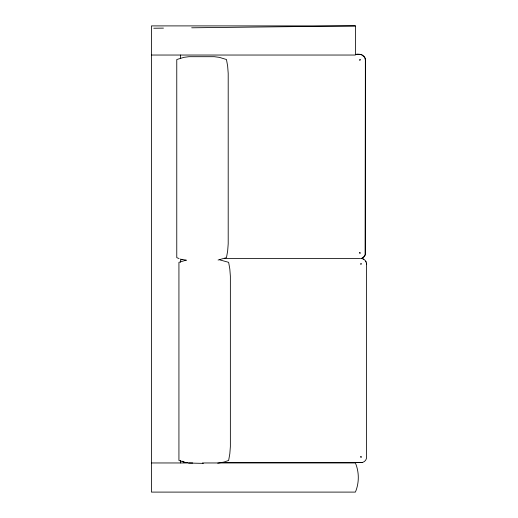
<?xml version="1.0" encoding="UTF-8"?>
<svg xmlns="http://www.w3.org/2000/svg" width="518" height="518" viewBox="0 0 518 518"><rect width="100%" height="100%" fill="white"/><g stroke="black" fill="none" stroke-linecap="round" stroke-linejoin="round"><path stroke-width="0.78" d="M359.764 60.282L359.984 59.525M360.865 264.297C360.25 262.607 362.302 264.251 360.891 264.044M365.145 254.953L365.404 60.289C365.727 55.128 359.602 53.354 355.477 54.409M361.124 258.456C363.791 258.055 365.902 255.283 365.352 252.596L365.352 60.289M364.834 255.685L362.619 257.906M181.397 259.894L182.006 259.376M186.072 260.153L178.93 262.328L178.93 460.463L186.072 462.639M218.084 260.036L226.476 257.66L227.667 250.893L228.198 243.842L228.198 73.342L227.667 66.291L226.476 59.525L219.334 57.349L214.297 56.695L188.953 56.695L183.909 57.349L176.767 59.525L176.767 257.66L179.073 258.54M217.728 463.17L223.951 462.069L228.639 460.463L229.83 453.697L230.361 446.645L230.361 276.146L229.83 269.095L228.639 262.328L219.619 259.848M359.79 60.03L360.327 59.978L360.12 59.609M361.422 462.49L362.218 462.419M153.768 28.231L163.448 28.121M191.679 27.791L355.4 25.9L355.4 55.037L151.437 55.037M355.4 25.9L151.437 25.9L151.437 492.1L355.4 492.1C359.265 482.893 359.265 472.17 355.4 462.962L202.428 462.962M355.477 54.461L359.524 54.461M224.657 258.424L359.822 258.424M219.8 462.438L360.632 462.438C363.908 463.131 367.081 459.867 366.511 456.611L366.511 264.303C366.738 261.111 363.824 258.197 360.632 258.424M219.638 462.49L360.625 462.49M151.437 462.962L192.715 462.962M203.38 463.377L188.578 463.047M360.301 54.481L361.059 54.604M186.415 260.243L181.455 259.265M184.285 462.289L182.226 461.279M361.797 54.83L364.659 57.317M362.904 258.845L363.604 259.175M183.573 461.998L182.258 461.234M365.76 261.331L366.09 262.03M364.983 58.016L365.339 59.518M366.44 263.532L366.459 264.303M180.575 55.037L180.575 58.275M180.575 259L180.575 262.238M180.575 460.534L180.575 462.962M359.712 252.609L359.576 253.315L360.256 253.328L360.25 252.648L359.712 252.609M360.819 456.623L360.677 457.329L361.357 457.342L361.35 456.662L360.819 456.623M187.425 462.438L185.807 462.438L187.412 462.49"/></g></svg>
